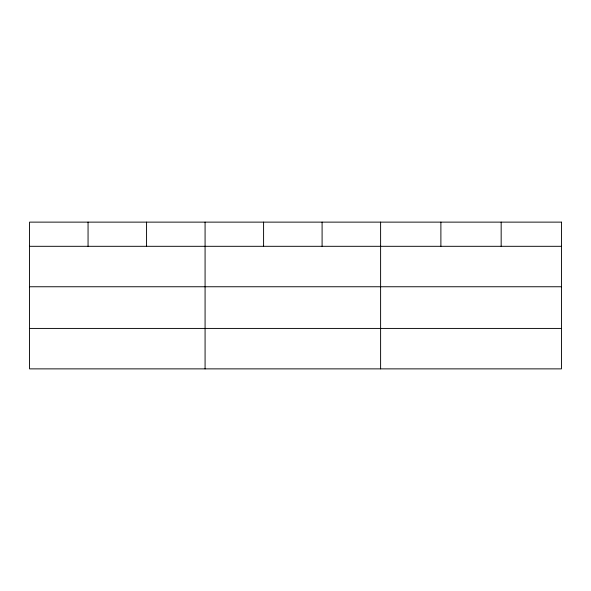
<?xml version="1.0" encoding="UTF-8"?>
<svg xmlns="http://www.w3.org/2000/svg" width="591" height="591" viewBox="0 0 591 591"><rect width="100%" height="100%" fill="white"/><g stroke="black" fill="none" stroke-linecap="round" stroke-linejoin="round"><path stroke-width="0.89" d="M29.55 246.307L561.45 246.307M29.55 286.753L561.45 286.753M29.55 328.426L561.45 328.426M501.168 222.127L501.168 246.307M440.886 222.127L440.886 246.307M380.604 222.127L380.604 368.873M322.095 222.127L322.095 246.307M263.586 222.127L263.586 246.307M205.077 222.127L205.077 368.873M146.568 222.127L146.568 246.307M88.059 222.127L88.059 246.307M561.45 222.127L29.55 222.127L29.55 368.873L561.45 368.873L561.45 222.127"/></g></svg>
